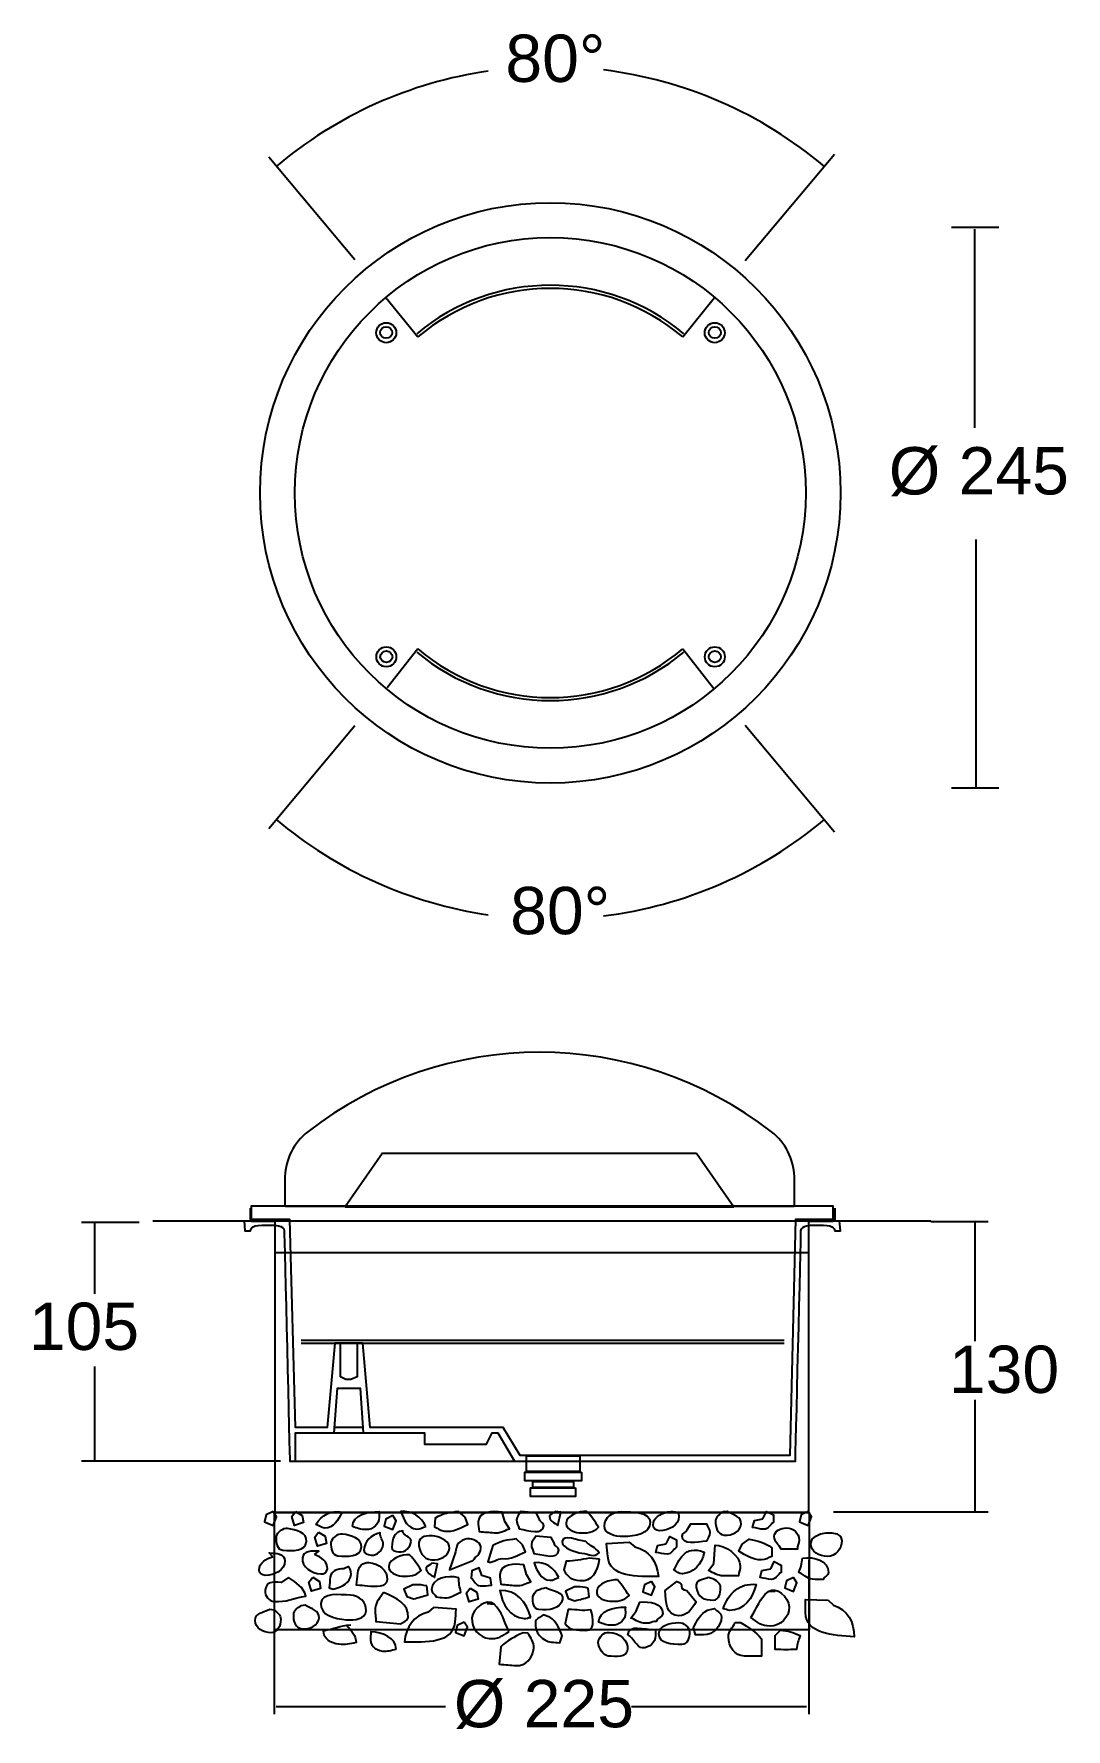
# Model space of a CAD drawing. Extents: x 19 to 124, y 87 to 260.
import ezdxf

# ---------------------------------------------------------------- set-up
doc = ezdxf.new("R2010")
doc.units = 0
doc.layers.add('LIVELLO_1', color=160, linetype='Continuous')
doc.styles.add('STD', font='txt')

# ---------------------------------------------------------------- blocks, each defined once
blk = doc.blocks.new('AI9-BLK2')
at = {"layer": 'LIVELLO_1', "color": 7}
for p, q in [((-6.89, -1.52), (-6.18, -1.59)), ((22.52, -0.29), (21.81, -0.29))]:
    blk.add_line(p, q, dxfattribs=at)
for points in [[(-28.73, 7.86), (-29.45, 7.51), (-29.62, 6.8), (-28.73, 6.45), (-28.38, 7.33)], [(-26.44, 7.86), (-25.77, 7.45), (-25.65, 6.73), (-26.57, 6.45), (-26.84, 7.36)], [(-16.51, 7.44), (-17.22, 7.09), (-17.4, 6.38), (-16.51, 6.03), (-16.16, 6.91)], [(25.87, 7.86), (25.16, 7.51), (24.98, 6.8), (25.87, 6.45), (26.22, 7.33)], [(-24.09, 5.75), (-23.41, 5.33), (-23.29, 4.61), (-24.21, 4.33), (-24.49, 5.24)], [(-24.69, 1.15), (-24.01, 0.73), (-23.89, 0.01), (-24.81, -0.26), (-25.09, 0.65)], [(-8.61, 0.05), (-7.93, -0.37), (-7.82, -1.09), (-8.73, -1.36), (-9.01, -0.45)], [(9.87, 0.72), (9.16, 0.37), (8.99, -0.34), (9.87, -0.69), (10.23, 0.19)], [(24.37, 1.12), (23.66, 0.77), (23.48, 0.06), (24.37, -0.29), (24.72, 0.59)], [(-9.25, -3.42), (-9.95, -3.77), (-10.13, -4.48), (-9.25, -4.83), (-8.89, -3.95)]]:
    blk.add_lwpolyline(points, close=True, dxfattribs=at)
for points, knots in [([(-24.37, 6.53), (-24.06, 6.44), (-23.83, 6.17), (-23.48, 6.17), (-22.55, 6.17), (-22.1, 6.97), (-21.7, 7.81), (-22.81, 8.03), (-23.79, 7.5), (-24.37, 6.53)], [0, 0, 0, 0, 1, 1, 1, 2, 2, 2, 3, 3, 3, 3]), ([(-20.65, 6.32), (-20.13, 6.16), (-19.79, 6.01), (-19.25, 6.01), (-18.53, 6.01), (-17.91, 6.55), (-17.91, 7.27), (-17.91, 7.5), (-17.94, 7.63), (-17.91, 7.86), (-19.12, 7.86), (-20.54, 7.53), (-20.65, 6.32)], [0, 0, 0, 0, 1, 1, 1, 2, 2, 2, 3, 3, 3, 4, 4, 4, 4]), ([(-13.15, 6.34), (-13.47, 6.27), (-13.71, 6.03), (-14.07, 6.06), (-15, 6.14), (-15.37, 6.97), (-15.69, 7.85), (-14.57, 7.97), (-13.64, 7.35), (-13.15, 6.34)], [0, 0, 0, 0, 1, 1, 1, 2, 2, 2, 3, 3, 3, 3]), ([(-9.15, 7.27), (-9.15, 7.27), (-8.86, 6.53), (-8.86, 6.53), (-9.69, 6.16), (-10.31, 5.77), (-11.24, 5.85), (-11.68, 5.89), (-11.88, 6.13), (-12.27, 6.3), (-12.27, 6.3), (-12.19, 7.18), (-12.19, 7.18), (-11.44, 7.65), (-10.71, 7.76), (-9.81, 7.86), (-9.81, 7.86), (-9.15, 7.27), (-9.15, 7.27)], [0, 0, 0, 0, 1, 1, 1, 2, 2, 2, 3, 3, 3, 4, 4, 4, 5, 5, 5, 6, 6, 6, 6]), ([(-5.09, 6.84), (-5.09, 6.84), (-4.62, 6.08), (-4.62, 6.08), (-5.22, 5.91), (-5.55, 5.63), (-6.17, 5.69), (-6.79, 5.74), (-7.1, 5.77), (-7.72, 5.82), (-7.73, 6.22), (-7.84, 6.45), (-7.81, 6.85), (-7.72, 7.86), (-6.37, 7.97), (-5.36, 7.79), (-5.36, 7.79), (-5.09, 6.84), (-5.09, 6.84)], [0, 0, 0, 0, 1, 1, 1, 2, 2, 2, 3, 3, 3, 4, 4, 4, 5, 5, 5, 6, 6, 6, 6]), ([(-1.57, 7.16), (-1.6, 6.81), (-1.07, 6.77), (-1.1, 6.41), (-1.19, 5.44), (-2.66, 5.92), (-3.63, 6.1), (-3.68, 6.41), (-3.93, 6.66), (-3.9, 7.01), (-3.87, 7.36), (-3.58, 7.56), (-3.47, 7.86), (-3.47, 7.86), (-1.88, 7.72), (-1.88, 7.72), (-1.88, 7.72), (-1.57, 7.16), (-1.57, 7.16)], [0, 0, 0, 0, 1, 1, 1, 2, 2, 2, 3, 3, 3, 4, 4, 4, 5, 5, 5, 6, 6, 6, 6]), ([(0.06, 7.86), (0.06, 7.86), (0.64, 7.81), (0.64, 7.81), (0.64, 7.81), (0.34, 6.42), (0.34, 6.42), (-0.04, 6.72), (-0.55, 6.9), (-0.51, 7.38), (-0.49, 7.65), (-0.04, 7.65), (0.06, 7.86)], [0, 0, 0, 0, 1, 1, 1, 2, 2, 2, 3, 3, 3, 4, 4, 4, 4]), ([(3.3, 7.86), (3.82, 7.32), (4.07, 6.88), (4.48, 6.25), (3.91, 5.71), (3.31, 5.63), (2.51, 5.7), (1.87, 5.76), (1.12, 6.06), (1.17, 6.7), (1.24, 7.47), (2.53, 7.92), (3.3, 7.86)], [0, 0, 0, 0, 1, 1, 1, 2, 2, 2, 3, 3, 3, 4, 4, 4, 4]), ([(6.8, 7.86), (5.93, 7.86), (5.07, 7.27), (5.07, 6.39), (5.07, 5.55), (6.16, 5.31), (7.01, 5.31), (8.2, 5.31), (9.75, 5.57), (9.75, 6.76), (9.75, 7.89), (7.94, 7.79), (6.8, 7.86)], [0, 0, 0, 0, 1, 1, 1, 2, 2, 2, 3, 3, 3, 4, 4, 4, 4]), ([(11.46, 7.81), (10.76, 7.6), (10.04, 7.21), (10.04, 6.47), (10.04, 6.16), (10.35, 5.9), (10.66, 5.9), (11.64, 5.9), (12.68, 6.41), (12.68, 7.39), (12.68, 8.09), (11.46, 7.81), (11.46, 7.81)], [0, 0, 0, 0, 1, 1, 1, 2, 2, 2, 3, 3, 3, 4, 4, 4, 4]), ([(17.61, 7.86), (18.26, 7.5), (19.1, 7.32), (19.03, 6.58), (18.96, 5.78), (18.1, 5.39), (17.3, 5.46), (16.66, 5.52), (16.36, 6.26), (16.42, 6.91), (16.45, 7.37), (16.84, 7.59), (17.22, 7.82), (17.22, 7.82), (17.61, 7.86), (17.61, 7.86)], [0, 0, 0, 0, 1, 1, 1, 2, 2, 2, 3, 3, 3, 4, 4, 4, 5, 5, 5, 5]), ([(21.26, 7.11), (21.26, 7.11), (20.38, 6.93), (20.38, 6.93), (20.38, 6.93), (20.2, 6.23), (20.2, 6.23), (20.64, 6.18), (20.91, 6.05), (21.35, 6.05), (21.84, 6.05), (21.97, 6.53), (22.33, 6.76), (22.33, 6.76), (22.33, 7.51), (22.33, 7.51), (22.33, 7.51), (21.62, 7.86), (21.62, 7.86), (21.62, 7.86), (21.26, 7.11), (21.26, 7.11)], [0, 0, 0, 0, 1, 1, 1, 2, 2, 2, 3, 3, 3, 4, 4, 4, 5, 5, 5, 6, 6, 6, 7, 7, 7, 7]), ([(-27.26, 6.12), (-26.37, 6.02), (-25.25, 5.69), (-25.33, 4.79), (-25.42, 3.79), (-26.74, 3.83), (-27.74, 3.92), (-28.33, 3.97), (-28.48, 4.68), (-28.43, 5.27), (-28.39, 5.73), (-27.73, 6.19), (-27.26, 6.12)], [0, 0, 0, 0, 1, 1, 1, 2, 2, 2, 3, 3, 3, 4, 4, 4, 4]), ([(-21.66, 5.55), (-20.76, 5.45), (-19.65, 5.12), (-19.73, 4.22), (-19.82, 3.22), (-21.14, 3.26), (-22.14, 3.34), (-22.73, 3.4), (-22.88, 4.11), (-22.83, 4.7), (-22.78, 5.16), (-22.12, 5.62), (-21.66, 5.55)], [0, 0, 0, 0, 1, 1, 1, 2, 2, 2, 3, 3, 3, 4, 4, 4, 4]), ([(-17.5, 4.5), (-17.56, 3.86), (-18.09, 3.36), (-18.74, 3.42), (-19.07, 3.45), (-19.5, 3.56), (-19.47, 3.9), (-19.39, 4.85), (-18.74, 5.49), (-17.81, 5.67), (-17.86, 5.2), (-17.46, 4.96), (-17.5, 4.5)], [0, 0, 0, 0, 1, 1, 1, 2, 2, 2, 3, 3, 3, 4, 4, 4, 4]), ([(-14.66, 4.81), (-14.72, 4.17), (-15.25, 3.68), (-15.9, 3.73), (-16.23, 3.76), (-16.66, 3.88), (-16.63, 4.21), (-16.55, 5.16), (-16.44, 5.71), (-15.51, 5.89), (-15.55, 5.43), (-14.62, 5.28), (-14.66, 4.81)], [0, 0, 0, 0, 1, 1, 1, 2, 2, 2, 3, 3, 3, 4, 4, 4, 4]), ([(-10.75, 4.12), (-10.82, 3.27), (-11.72, 2.86), (-12.56, 2.93), (-13.41, 3), (-13.94, 3.85), (-13.86, 4.7), (-13.75, 5.93), (-10.64, 5.35), (-10.75, 4.12)], [0, 0, 0, 0, 1, 1, 1, 2, 2, 2, 3, 3, 3, 3]), ([(-0.05, 4.65), (-0.08, 4.3), (0.44, 4.26), (0.41, 3.9), (0.33, 2.93), (-1.14, 3.42), (-2.11, 3.59), (-2.17, 3.91), (-2.41, 4.15), (-2.38, 4.5), (-2.35, 4.85), (-2.07, 5.05), (-1.95, 5.35), (-1.95, 5.35), (-0.36, 5.21), (-0.36, 5.21), (-0.36, 5.21), (-0.05, 4.65), (-0.05, 4.65)], [0, 0, 0, 0, 1, 1, 1, 2, 2, 2, 3, 3, 3, 4, 4, 4, 5, 5, 5, 6, 6, 6, 6]), ([(3.17, 4.81), (3.7, 4.27), (4.12, 4.29), (4.53, 3.66), (3.96, 3.11), (3.57, 3.54), (2.77, 3.61), (2.13, 3.67), (0.71, 4.17), (0.77, 4.81), (0.84, 5.58), (2.4, 4.88), (3.17, 4.81)], [0, 0, 0, 0, 1, 1, 1, 2, 2, 2, 3, 3, 3, 4, 4, 4, 4]), ([(11.38, 4.57), (11.38, 4.57), (10.5, 4.39), (10.5, 4.39), (10.5, 4.39), (10.32, 3.69), (10.32, 3.69), (10.76, 3.64), (11.03, 3.51), (11.47, 3.51), (11.96, 3.51), (12.09, 4), (12.45, 4.22), (12.45, 4.22), (12.45, 4.97), (12.45, 4.97), (12.45, 4.97), (11.74, 5.32), (11.74, 5.32), (11.74, 5.32), (11.38, 4.57), (11.38, 4.57)], [0, 0, 0, 0, 1, 1, 1, 2, 2, 2, 3, 3, 3, 4, 4, 4, 5, 5, 5, 6, 6, 6, 7, 7, 7, 7]), ([(13.55, 6.07), (13.55, 5.72), (13.01, 5.72), (13.01, 5.36), (13.01, 4.39), (14.52, 4.74), (15.5, 4.83), (15.59, 5.14), (15.85, 5.36), (15.85, 5.72), (15.85, 6.07), (15.59, 6.29), (15.5, 6.6), (15.5, 6.6), (13.9, 6.6), (13.9, 6.6), (13.9, 6.6), (13.55, 6.07), (13.55, 6.07)], [0, 0, 0, 0, 1, 1, 1, 2, 2, 2, 3, 3, 3, 4, 4, 4, 5, 5, 5, 6, 6, 6, 6]), ([(22.42, 5.31), (22.42, 4.73), (22.86, 4.51), (23.12, 4.02), (23.12, 4.02), (24.77, 4.02), (24.77, 4.02), (24.77, 4.38), (24.94, 4.6), (24.94, 4.95), (24.94, 5.66), (24.37, 6.19), (23.66, 6.19), (23.08, 6.19), (22.42, 5.88), (22.42, 5.31)], [0, 0, 0, 0, 1, 1, 1, 2, 2, 2, 3, 3, 3, 4, 4, 4, 5, 5, 5, 5]), ([(26.15, 4.61), (26.15, 3.76), (27, 3.27), (27.85, 3.27), (28.7, 3.27), (29.3, 4.07), (29.3, 4.92), (29.3, 6.16), (26.15, 5.85), (26.15, 4.61)], [0, 0, 0, 0, 1, 1, 1, 2, 2, 2, 3, 3, 3, 3]), ([(-28.75, 3.24), (-29.44, 3.04), (-30.17, 2.65), (-30.17, 1.9), (-30.17, 1.59), (-29.86, 1.34), (-29.55, 1.34), (-28.57, 1.34), (-27.53, 1.85), (-27.53, 2.83), (-27.53, 3.53), (-28.44, 3.63), (-29.14, 3.63), (-29.14, 3.63), (-28.75, 3.24), (-28.75, 3.24)], [0, 0, 0, 0, 1, 1, 1, 2, 2, 2, 3, 3, 3, 4, 4, 4, 5, 5, 5, 5]), ([(-24.5, 3.46), (-23.82, 3.19), (-23.14, 2.74), (-23.2, 2), (-23.23, 1.69), (-23.56, 1.46), (-23.87, 1.49), (-24.84, 1.57), (-25.83, 2.18), (-25.74, 3.15), (-25.68, 3.84), (-24.77, 3.87), (-24.08, 3.81), (-24.08, 3.81), (-24.5, 3.46), (-24.5, 3.46)], [0, 0, 0, 0, 1, 1, 1, 2, 2, 2, 3, 3, 3, 4, 4, 4, 5, 5, 5, 5]), ([(-14.81, 3.44), (-14.28, 2.9), (-14.04, 2.47), (-13.63, 1.84), (-14.19, 1.29), (-14.79, 1.21), (-15.59, 1.28), (-16.24, 1.34), (-16.99, 1.64), (-16.93, 2.28), (-16.86, 3.05), (-15.58, 3.5), (-14.81, 3.44)], [0, 0, 0, 0, 1, 1, 1, 2, 2, 2, 3, 3, 3, 4, 4, 4, 4]), ([(-7.53, 4.07), (-7.58, 3.49), (-8.04, 3.31), (-8.35, 2.85), (-8.35, 2.85), (-10.72, 1.91), (-10.72, 1.91), (-10.69, 2.26), (-10.11, 3.58), (-10.08, 3.93), (-10.02, 4.64), (-9.4, 5.12), (-8.69, 5.06), (-8.11, 5.01), (-7.48, 4.64), (-7.53, 4.07)], [0, 0, 0, 0, 1, 1, 1, 2, 2, 2, 3, 3, 3, 4, 4, 4, 5, 5, 5, 5]), ([(-3.28, 4.47), (-3.28, 4.47), (-2.98, 3.74), (-2.98, 3.74), (-3.82, 3.36), (-4.43, 2.97), (-5.36, 3.05), (-5.8, 3.09), (-6.44, 2.54), (-6.83, 2.71), (-6.83, 2.71), (-6.31, 4.38), (-6.31, 4.38), (-5.56, 4.85), (-4.83, 4.96), (-3.94, 5.06), (-3.94, 5.06), (-3.28, 4.47), (-3.28, 4.47)], [0, 0, 0, 0, 1, 1, 1, 2, 2, 2, 3, 3, 3, 4, 4, 4, 5, 5, 5, 6, 6, 6, 6]), ([(7.61, 4.74), (7.61, 4.74), (5.3, 4.59), (5.3, 4.59), (5.35, 4.06), (5.37, 3.79), (5.42, 3.26), (5.61, 1.1), (8.41, 1.21), (10.59, 1.23), (10.45, 2.73), (9.64, 3.94), (8.18, 4.26), (8.18, 4.26), (7.61, 4.74), (7.61, 4.74)], [0, 0, 0, 0, 1, 1, 1, 2, 2, 2, 3, 3, 3, 4, 4, 4, 5, 5, 5, 5]), ([(12.15, 1.86), (12.46, 1.77), (12.68, 1.51), (13.04, 1.51), (13.97, 1.51), (15.16, 2.51), (15.26, 3.71), (13.18, 4.51), (12.73, 2.84), (12.15, 1.86)], [0, 0, 0, 0, 1, 1, 1, 2, 2, 2, 3, 3, 3, 3]), ([(16.23, 2.54), (16.23, 2.54), (15.7, 1.83), (15.7, 1.83), (16.27, 1.61), (16.59, 1.3), (17.21, 1.3), (17.21, 1.3), (18.76, 1.3), (18.76, 1.3), (18.81, 1.7), (18.94, 1.92), (18.94, 2.32), (18.94, 3.34), (17.39, 4.5), (16.37, 4.41), (16.37, 4.41), (16.23, 2.54), (16.23, 2.54)], [0, 0, 0, 0, 1, 1, 1, 2, 2, 2, 3, 3, 3, 4, 4, 4, 5, 5, 5, 6, 6, 6, 6]), ([(19.15, 4.52), (19.15, 4.52), (18.79, 3.81), (18.79, 3.81), (19.59, 3.37), (20.17, 2.92), (21.1, 2.92), (21.54, 2.92), (21.76, 3.14), (22.16, 3.28), (22.16, 3.28), (22.16, 4.16), (22.16, 4.16), (21.45, 4.69), (20.74, 4.87), (19.86, 5.05), (19.86, 5.05), (19.15, 4.52), (19.15, 4.52)], [0, 0, 0, 0, 1, 1, 1, 2, 2, 2, 3, 3, 3, 4, 4, 4, 5, 5, 5, 6, 6, 6, 6]), ([(-21, 2.25), (-20.9, 1.95), (-20.76, 1.79), (-20.78, 1.48), (-20.87, 0.56), (-21.7, 0.16), (-22.6, -0.07), (-22.6, -0.07), (-23.01, 0.07), (-23.01, 0.07), (-22.97, 0.51), (-22.95, 0.74), (-22.91, 1.17), (-22.85, 1.81), (-22.16, 2.01), (-21.52, 2.01), (-21.52, 2.01), (-21, 2.25), (-21, 2.25)], [0, 0, 0, 0, 1, 1, 1, 2, 2, 2, 3, 3, 3, 4, 4, 4, 5, 5, 5, 6, 6, 6, 6]), ([(-18.97, 2.66), (-19.56, 2.72), (-20.05, 2.19), (-20.1, 1.6), (-20.14, 1.11), (-20.17, 0.83), (-20.21, 0.34), (-19.77, 0.31), (-19.54, 0.28), (-19.1, 0.25), (-18.28, 0.18), (-17.17, 0.08), (-17.1, 0.9), (-17.01, 1.9), (-17.97, 2.58), (-18.97, 2.66)], [0, 0, 0, 0, 1, 1, 1, 2, 2, 2, 3, 3, 3, 4, 4, 4, 5, 5, 5, 5]), ([(-12.53, 2.58), (-12.53, 2.58), (-11.96, 2.53), (-11.96, 2.53), (-11.96, 2.53), (-12.26, 1.14), (-12.26, 1.14), (-12.63, 1.44), (-13.15, 1.61), (-13.11, 2.1), (-13.09, 2.37), (-12.64, 2.37), (-12.53, 2.58)], [0, 0, 0, 0, 1, 1, 1, 2, 2, 2, 3, 3, 3, 4, 4, 4, 4]), ([(-7.42, 1.32), (-7.42, 1.32), (-6.55, 1.07), (-6.55, 1.07), (-6.55, 1.07), (-6.44, 0.35), (-6.44, 0.35), (-6.88, 0.34), (-7.16, 0.23), (-7.6, 0.27), (-8.09, 0.31), (-8.18, 0.81), (-8.51, 1.06), (-8.51, 1.06), (-8.44, 1.81), (-8.44, 1.81), (-8.44, 1.81), (-7.71, 2.1), (-7.71, 2.1), (-7.71, 2.1), (-7.42, 1.32), (-7.42, 1.32)], [0, 0, 0, 0, 1, 1, 1, 2, 2, 2, 3, 3, 3, 4, 4, 4, 5, 5, 5, 6, 6, 6, 7, 7, 7, 7]), ([(-2.89, 1.45), (-2.89, 1.45), (-2.42, 0.7), (-2.42, 0.7), (-3.01, 0.53), (-3.35, 0.25), (-3.97, 0.3), (-4.58, 0.36), (-4.89, 0.38), (-5.51, 0.44), (-5.52, 0.84), (-5.64, 1.07), (-5.6, 1.47), (-5.51, 2.48), (-4.17, 2.59), (-3.16, 2.41), (-3.16, 2.41), (-2.89, 1.45), (-2.89, 1.45)], [0, 0, 0, 0, 1, 1, 1, 2, 2, 2, 3, 3, 3, 4, 4, 4, 5, 5, 5, 6, 6, 6, 6]), ([(0.44, 1.12), (0.12, 1.06), (-0.12, 0.81), (-0.48, 0.84), (-1.41, 0.92), (-1.78, 1.76), (-2.1, 2.63), (-0.98, 2.75), (-0.05, 2.14), (0.44, 1.12)], [0, 0, 0, 0, 1, 1, 1, 2, 2, 2, 3, 3, 3, 3]), ([(4.59, 3.01), (4.39, 1.74), (3.86, 0.7), (2.57, 0.81), (1.69, 0.89), (1.36, 1.16), (0.93, 1.91), (0.93, 1.91), (1.19, 2.78), (1.19, 2.78), (2.13, 2.83), (2.62, 2.92), (3.53, 3.11), (3.53, 3.11), (4.59, 3.01), (4.59, 3.01)], [0, 0, 0, 0, 1, 1, 1, 2, 2, 2, 3, 3, 3, 4, 4, 4, 5, 5, 5, 5]), ([(22.05, 2), (22.05, 2), (21.16, 1.83), (21.16, 1.83), (21.16, 1.83), (20.98, 1.12), (20.98, 1.12), (21.42, 1.08), (21.69, 0.94), (22.13, 0.94), (22.62, 0.94), (22.75, 1.43), (23.11, 1.65), (23.11, 1.65), (23.11, 2.4), (23.11, 2.4), (23.11, 2.4), (22.4, 2.76), (22.4, 2.76), (22.4, 2.76), (22.05, 2), (22.05, 2)], [0, 0, 0, 0, 1, 1, 1, 2, 2, 2, 3, 3, 3, 4, 4, 4, 5, 5, 5, 6, 6, 6, 7, 7, 7, 7]), ([(25.29, 3.11), (25.24, 2.53), (25.11, 2.18), (24.93, 1.64), (25.6, 1.33), (25.86, 0.93), (26.58, 0.93), (26.58, 0.93), (27.42, 0.93), (27.42, 0.93), (27.46, 1.25), (27.95, 1.29), (27.95, 1.64), (27.95, 2.84), (26.49, 3.28), (25.29, 3.11)], [0, 0, 0, 0, 1, 1, 1, 2, 2, 2, 3, 3, 3, 4, 4, 4, 5, 5, 5, 5]), ([(-27.17, 1.12), (-26.31, 0.53), (-25.67, 0.19), (-25.39, -0.77), (-26.7, -0.97), (-27.37, -1.42), (-28.65, -1.31), (-29.19, -1.27), (-29.59, -0.74), (-29.54, -0.2), (-29.46, 0.72), (-28.85, 0.69), (-27.92, 0.61), (-27.92, 0.61), (-27.17, 1.12), (-27.17, 1.12)], [0, 0, 0, 0, 1, 1, 1, 2, 2, 2, 3, 3, 3, 4, 4, 4, 5, 5, 5, 5]), ([(-13.05, 0.26), (-13.05, 0.26), (-12.94, -0.64), (-12.94, -0.64), (-13.49, -0.81), (-13.86, -0.92), (-14.41, -1.05), (-14.41, -1.05), (-15.1, -0.81), (-15.1, -0.81), (-15.1, -0.81), (-15.39, -0.07), (-15.39, -0.07), (-15.39, -0.07), (-14.46, 0.38), (-14.46, 0.38), (-14.46, 0.38), (-13.87, 0.46), (-13.05, 0.26)], [0, 0, 0, 0, 1, 1, 1, 2, 2, 2, 3, 3, 3, 4, 4, 4, 5, 5, 5, 6, 6, 6, 6]), ([(-9.79, 1.11), (-9.8, 0.54), (-9.7, 0.17), (-9.57, -0.37), (-10.26, -0.62), (-10.56, -1), (-11.26, -0.94), (-11.57, -0.91), (-11.79, -0.89), (-12.1, -0.86), (-12.12, -0.55), (-12.6, -0.46), (-12.57, -0.11), (-12.47, 1.08), (-10.97, 1.39), (-9.79, 1.11)], [0, 0, 0, 0, 1, 1, 1, 2, 2, 2, 3, 3, 3, 4, 4, 4, 5, 5, 5, 5]), ([(-0.89, 0.09), (-1.48, 0.01), (-2.17, -0.24), (-2.22, -0.86), (-2.27, -1.39), (-2.15, -2.11), (-1.62, -2.15), (-0.6, -2.24), (0.56, -2.12), (0.79, -1.12), (0.94, -0.33), (-0.21, -0.23), (-0.89, 0.09)], [0, 0, 0, 0, 1, 1, 1, 2, 2, 2, 3, 3, 3, 4, 4, 4, 4]), ([(3.43, 0.05), (3.43, 0.05), (3.53, -0.85), (3.53, -0.85), (2.98, -1.02), (2.61, -1.12), (2.07, -1.25), (2.07, -1.25), (1.38, -1.02), (1.38, -1.02), (1.38, -1.02), (1.09, -0.28), (1.09, -0.28), (1.09, -0.28), (2.02, 0.17), (2.02, 0.17), (2.02, 0.17), (2.6, 0.25), (3.43, 0.05)], [0, 0, 0, 0, 1, 1, 1, 2, 2, 2, 3, 3, 3, 4, 4, 4, 5, 5, 5, 6, 6, 6, 6]), ([(6.41, 0.88), (6.93, 0.34), (7.18, -0.1), (7.59, -0.72), (7.03, -1.27), (6.42, -1.35), (5.63, -1.28), (4.98, -1.22), (4.23, -0.92), (4.29, -0.28), (4.35, 0.49), (5.64, 0.95), (6.41, 0.88)], [0, 0, 0, 0, 1, 1, 1, 2, 2, 2, 3, 3, 3, 4, 4, 4, 4]), ([(11.27, -0.19), (11.36, -1.47), (11.4, -2.77), (12.68, -2.77), (13.57, -2.77), (13.97, -2.06), (14.46, -1.35), (14.46, -1.35), (13.48, -0.19), (13.48, -0.19), (12.54, -0.05), (13.36, 0.45), (12.47, 0.71), (12.47, 0.71), (11.27, -0.19), (11.27, -0.19)], [0, 0, 0, 0, 1, 1, 1, 2, 2, 2, 3, 3, 3, 4, 4, 4, 5, 5, 5, 5]), ([(15.7, 1.12), (16.27, 0.99), (16.94, 0.68), (16.94, 0.06), (16.94, -0.47), (16.76, -1.18), (16.23, -1.18), (15.21, -1.18), (14.6, -0.91), (14.46, 0.11), (14.37, 0.91), (14.99, 0.86), (15.7, 1.12)], [0, 0, 0, 0, 1, 1, 1, 2, 2, 2, 3, 3, 3, 4, 4, 4, 4]), ([(17.19, -2.06), (17.46, -2.06), (17.59, -2.24), (17.86, -2.24), (19.32, -2.24), (20.21, -1), (20.57, 0.42), (18.92, 0.59), (17.73, -0.47), (17.19, -2.06)], [0, 0, 0, 0, 1, 1, 1, 2, 2, 2, 3, 3, 3, 3]), ([(20.03, -2.95), (20.7, -3.48), (21.14, -3.83), (21.99, -3.83), (23.05, -3.83), (23.94, -2.95), (23.94, -1.88), (23.94, -0.87), (22.56, 0.28), (21.81, -0.29), (20.88, -1.04), (20.7, -1.93), (20.03, -2.95)], [0, 0, 0, 0, 1, 1, 1, 2, 2, 2, 3, 3, 3, 4, 4, 4, 4]), ([(-25.47, -1.71), (-24.83, -2.07), (-23.99, -2.25), (-24.05, -2.99), (-24.12, -3.79), (-24.99, -4.18), (-25.78, -4.11), (-26.43, -4.05), (-26.72, -3.3), (-26.67, -2.66), (-26.63, -2.2), (-26.24, -1.98), (-25.86, -1.75), (-25.86, -1.75), (-25.47, -1.71), (-25.47, -1.71)], [0, 0, 0, 0, 1, 1, 1, 2, 2, 2, 3, 3, 3, 4, 4, 4, 5, 5, 5, 5]), ([(-20.84, -0.66), (-19.97, -0.74), (-19.17, -1.4), (-19.25, -2.27), (-19.32, -3.12), (-20.42, -3.26), (-21.27, -3.18), (-22.45, -3.08), (-23.98, -2.69), (-23.87, -1.51), (-23.77, -0.38), (-21.98, -0.64), (-20.84, -0.66)], [0, 0, 0, 0, 1, 1, 1, 2, 2, 2, 3, 3, 3, 4, 4, 4, 4]), ([(-17.46, -0.42), (-16.21, -0.93), (-14.84, -1.59), (-14.96, -2.95), (-14.99, -3.35), (-15.44, -3.36), (-15.73, -3.6), (-15.73, -3.6), (-18.25, -3.38), (-18.25, -3.38), (-18.25, -2.84), (-18.35, -2.52), (-18.31, -1.99), (-18.24, -1.29), (-17.81, -0.97), (-17.46, -0.42)], [0, 0, 0, 0, 1, 1, 1, 2, 2, 2, 3, 3, 3, 4, 4, 4, 5, 5, 5, 5]), ([(-4.65, -4.38), (-5.36, -4.86), (-5.83, -5.17), (-6.67, -5.1), (-7.73, -5), (-8.54, -4.04), (-8.44, -2.99), (-8.36, -1.98), (-6.88, -0.95), (-6.18, -1.59), (-5.32, -2.42), (-5.22, -3.31), (-4.65, -4.38)], [0, 0, 0, 0, 1, 1, 1, 2, 2, 2, 3, 3, 3, 4, 4, 4, 4]), ([(-2.44, -2.95), (-2.71, -2.93), (-2.86, -3.09), (-3.12, -3.07), (-4.58, -2.94), (-5.35, -1.63), (-5.59, -0.19), (-3.93, -0.16), (-2.83, -1.32), (-2.44, -2.95)], [0, 0, 0, 0, 1, 1, 1, 2, 2, 2, 3, 3, 3, 3]), ([(8.32, -2.31), (8.32, -2.31), (7.79, -3.02), (7.79, -3.02), (8.37, -3.24), (8.68, -3.55), (9.3, -3.55), (9.92, -3.55), (9.75, -3.37), (10.37, -3.37), (10.42, -2.97), (11.03, -2.93), (11.03, -2.53), (11.03, -1.51), (9.7, -1.29), (8.68, -1.38), (8.68, -1.38), (8.32, -2.31), (8.32, -2.31)], [0, 0, 0, 0, 1, 1, 1, 2, 2, 2, 3, 3, 3, 4, 4, 4, 5, 5, 5, 6, 6, 6, 6]), ([(27.92, -1.18), (27.92, -1.18), (25.61, -1.13), (25.61, -1.13), (25.61, -1.13), (25.61, -2.46), (25.61, -2.46), (25.61, -4.63), (28.41, -4.76), (30.58, -4.94), (30.58, -3.43), (29.87, -2.15), (28.45, -1.71), (28.45, -1.71), (27.92, -1.18), (27.92, -1.18)], [0, 0, 0, 0, 1, 1, 1, 2, 2, 2, 3, 3, 3, 4, 4, 4, 5, 5, 5, 5]), ([(-29.06, -2.09), (-29.73, -2.4), (-30.58, -2.5), (-30.58, -3.25), (-30.58, -4.04), (-29.75, -4.51), (-28.95, -4.51), (-28.31, -4.51), (-27.95, -3.79), (-27.95, -3.14), (-27.95, -2.68), (-28.31, -2.42), (-28.67, -2.17), (-28.67, -2.17), (-29.06, -2.09), (-29.06, -2.09)], [0, 0, 0, 0, 1, 1, 1, 2, 2, 2, 3, 3, 3, 4, 4, 4, 5, 5, 5, 5]), ([(-12.35, -1.94), (-12.35, -1.94), (-10.04, -2.09), (-10.04, -2.09), (-10.09, -2.62), (-10.11, -2.89), (-10.16, -3.42), (-10.35, -5.58), (-13.15, -5.46), (-15.33, -5.45), (-15.2, -3.95), (-14.38, -2.74), (-12.92, -2.42), (-12.92, -2.42), (-12.35, -1.94), (-12.35, -1.94)], [0, 0, 0, 0, 1, 1, 1, 2, 2, 2, 3, 3, 3, 4, 4, 4, 5, 5, 5, 5]), ([(-0.5, -2.91), (0.21, -3.42), (0.47, -4.02), (0.76, -4.84), (0.76, -4.84), (0.52, -5.53), (0.52, -5.53), (0.21, -5.51), (-0.01, -5.49), (-0.32, -5.46), (-1.29, -5.37), (-2.06, -4.46), (-1.97, -3.49), (-1.94, -3.05), (-1.49, -3), (-1.19, -2.67), (-1.19, -2.67), (-0.5, -2.91), (-0.5, -2.91)], [0, 0, 0, 0, 1, 1, 1, 2, 2, 2, 3, 3, 3, 4, 4, 4, 5, 5, 5, 6, 6, 6, 6]), ([(3.17, -4.27), (2.29, -4.19), (1.49, -4.32), (1.07, -3.57), (1.07, -3.57), (1.39, -2.15), (1.39, -2.15), (2.33, -2.1), (2.77, -2.36), (3.68, -2.17), (3.68, -2.17), (4.46, -4.38), (3.17, -4.27)], [0, 0, 0, 0, 1, 1, 1, 2, 2, 2, 3, 3, 3, 4, 4, 4, 4]), ([(4.48, -3.44), (4.99, -3.6), (5.33, -3.75), (5.87, -3.75), (6.6, -3.75), (7.22, -3.21), (7.22, -2.49), (7.22, -2.26), (7.19, -2.13), (7.22, -1.9), (6, -1.9), (4.58, -2.23), (4.48, -3.44)], [0, 0, 0, 0, 1, 1, 1, 2, 2, 2, 3, 3, 3, 4, 4, 4, 4]), ([(12.68, -3.48), (11.78, -3.5), (10.64, -3.73), (10.64, -4.63), (10.64, -5.64), (11.96, -5.72), (12.97, -5.72), (13.56, -5.72), (13.77, -5.02), (13.77, -4.43), (13.77, -3.96), (13.15, -3.45), (12.68, -3.48)], [0, 0, 0, 0, 1, 1, 1, 2, 2, 2, 3, 3, 3, 4, 4, 4, 4]), ([(15.6, -2.19), (14.85, -2.64), (14.53, -3.21), (14.18, -4.01), (14.18, -4.01), (14.36, -4.72), (14.36, -4.72), (14.36, -4.72), (15.2, -4.72), (15.2, -4.72), (16.18, -4.72), (17.02, -3.87), (17.02, -2.9), (17.02, -2.46), (16.58, -2.37), (16.31, -2.02), (16.31, -2.02), (15.6, -2.19), (15.6, -2.19)], [0, 0, 0, 0, 1, 1, 1, 2, 2, 2, 3, 3, 3, 4, 4, 4, 5, 5, 5, 6, 6, 6, 6]), ([(-21.22, -3.83), (-20.67, -4.32), (-20.32, -4.77), (-20.26, -5.52), (-20.92, -5.67), (-21.34, -5.74), (-22.03, -5.68), (-22.83, -5.61), (-23.62, -5.1), (-23.6, -4.3), (-22.49, -4.11), (-21.95, -3.8), (-20.82, -3.69)], [0, 0, 0, 0, 1, 1, 1, 2, 2, 2, 3, 3, 3, 4, 4, 4, 4]), ([(-16.17, -6.19), (-16.7, -6.3), (-17.05, -6.42), (-17.58, -6.38), (-18.31, -6.31), (-18.88, -5.72), (-18.81, -5), (-18.79, -4.77), (-18.75, -4.64), (-18.76, -4.41), (-17.55, -4.52), (-16.17, -4.97), (-16.17, -6.19)], [0, 0, 0, 0, 1, 1, 1, 2, 2, 2, 3, 3, 3, 4, 4, 4, 4]), ([(-2.7, -4.55), (-2.48, -5.11), (-2.07, -5.45), (-2.12, -6.07), (-2.21, -7.04), (-2.95, -7.95), (-3.93, -7.87), (-4.59, -7.81), (-4.99, -7.77), (-5.65, -7.72), (-5.65, -7.72), (-5.5, -5.95), (-5.5, -5.95), (-4.81, -5.26), (-4.16, -4.96), (-3.23, -4.51), (-3.23, -4.51), (-2.7, -4.55), (-2.7, -4.55)], [0, 0, 0, 0, 1, 1, 1, 2, 2, 2, 3, 3, 3, 4, 4, 4, 5, 5, 5, 6, 6, 6, 6]), ([(5.58, -4.47), (4.99, -4.42), (4.5, -4.94), (4.45, -5.53), (4.41, -6.02), (5.01, -6.85), (5.45, -6.89), (6.27, -6.96), (7.38, -7.06), (7.45, -6.23), (7.54, -5.23), (6.59, -4.55), (5.58, -4.47)], [0, 0, 0, 0, 1, 1, 1, 2, 2, 2, 3, 3, 3, 4, 4, 4, 4]), ([(7.47, -4.77), (7.98, -4.92), (8.41, -6.06), (8.95, -6.06), (9.68, -6.06), (10.3, -5.51), (10.3, -4.79), (10.3, -4.56), (10.27, -4.43), (10.3, -4.2), (9.08, -4.2), (7.57, -3.56), (7.47, -4.77)], [0, 0, 0, 0, 1, 1, 1, 2, 2, 2, 3, 3, 3, 4, 4, 4, 4]), ([(18.44, -3.48), (18.17, -4.01), (17.73, -4.32), (17.73, -4.94), (17.73, -5.91), (18.39, -6.89), (19.37, -6.89), (19.37, -6.89), (21.1, -6.89), (21.1, -6.89), (21.1, -6.89), (21.1, -5.12), (21.1, -5.12), (20.48, -4.36), (19.86, -4.01), (18.97, -3.48), (18.97, -3.48), (18.44, -3.48), (18.44, -3.48)], [0, 0, 0, 0, 1, 1, 1, 2, 2, 2, 3, 3, 3, 4, 4, 4, 5, 5, 5, 6, 6, 6, 6]), ([(22.52, -4.79), (22.52, -4.79), (22.52, -6.21), (22.52, -6.21), (23.36, -6.25), (23.85, -6.25), (24.69, -6.21), (24.78, -5.63), (24.87, -5.32), (25.05, -4.79), (24.34, -4.48), (23.85, -4.3), (23.05, -4.26), (23.05, -4.26), (22.52, -4.79), (22.52, -4.79)], [0, 0, 0, 0, 1, 1, 1, 2, 2, 2, 3, 3, 3, 4, 4, 4, 5, 5, 5, 5])]:
    blk.add_open_spline(points, degree=3, knots=knots, dxfattribs=at)
blk = doc.blocks.new('AI9-BLK1')
at = {"layer": 'LIVELLO_1', "color": 7}
for p, q in [((-19.54, 64.06), (-28.34, 74.55)), ((20.29, 63.99), (29.42, 74.86)), ((46.17, 67.39), (41.35, 67.39)), ((43.7, 67.21), (43.7, 46.93)), ((-16.39, 60.24), (-13.11, 56.2)), ((13.92, 56.2), (17.17, 60.23)), ((43.83, 35.52), (43.83, 10.18)), ((-13.11, 24.37), (-16.26, 20.39)), ((13.92, 24.37), (17.1, 20.32)), ((-19.54, 16.52), (-28.34, 6.02)), ((20.29, 16.58), (29.42, 5.71)), ((46.17, 10.14), (41.35, 10.14)), ((-16.71, -27.11), (-20.53, -32.57)), ((-16.71, -27.11), (15.33, -27.11)), ((15.33, -27.11), (19.15, -32.57)), ((-26.69, -29.49), (-26.69, -32.46)), ((25.31, -29.44), (25.31, -32.48)), ((-26.63, -32.5), (25.26, -32.5)), ((25.29, -32.53), (-26.56, -32.53)), ((-20.53, -32.57), (19.15, -32.57)), ((-47.43, -34.14), (-41.56, -34.14)), ((-46.08, -41.46), (-46.08, -34.14)), ((-40.15, -34), (-30.16, -34)), ((-27.75, -34), (26.83, -34)), ((29.32, -34), (39.24, -34)), ((45.11, -34.12), (39.24, -34.12)), ((43.76, -46.29), (43.76, -34.12)), ((-27.75, -37.25), (26.83, -37.25)), ((-25.03, -46.19), (24.27, -46.19)), ((-25.03, -46.48), (24.27, -46.48)), ((-46.08, -58.5), (-46.08, -48.88)), ((43.76, -63.75), (43.76, -52.27)), ((-18.72, -55.08), (-21.59, -55.08)), ((-22.74, -55.65), (-17.58, -55.65)), ((-47.43, -58.5), (-27.13, -58.5)), ((-26.18, -58.52), (-2.1, -58.52)), ((45.11, -63.75), (29.32, -63.75)), ((-27.73, -84.35), (-27.73, -68.65)), ((26.84, -84.35), (26.84, -68.65)), ((-27.59, -83.58), (-10.29, -83.58)), ((8.69, -83.58), (26.56, -83.58))]:
    blk.add_line(p, q, dxfattribs=at)
blk.add_lwpolyline([(29.43, -32.72), (29.43, -33.86), (25.42, -33.86), (24.85, -57.95), (-2.67, -57.95), (-4.39, -55.08), (-17.98, -55.08), (-18.72, -46.48), (-21.59, -46.48), (-22.38, -55.08), (-25.6, -55.08), (-26.18, -33.86), (-30.19, -33.86), (-30.19, -32.72)], dxfattribs=at)
for points in [[(29.28, -34.03), (29.28, -32.51), (-30.12, -32.51), (-30.12, -34.03), (-27.72, -34.03), (-27.72, -63.74), (26.8, -63.74), (26.8, -34.03)], [(-21.02, -49.92), (-21.02, -46.48), (-19.3, -46.48), (-19.3, -49.92), (-19.95, -50.21), (-20.46, -50.21)], [(3.43, -59.59), (-2.04, -59.59), (-2.04, -57.97), (3.43, -57.97)], [(3.43, -57.97), (3.43, -59.59), (-2.04, -59.59), (-2.04, -57.97)], [(3.58, -59.64), (3.58, -60.55), (-2.19, -60.55), (-2.19, -59.64)], [(2.98, -61.26), (2.98, -62.12), (-1.6, -62.12), (-1.6, -61.26)], [(2.77, -60.6), (2.77, -61.21), (-1.38, -61.21), (-1.38, -60.6)], [(-27.75, -63.78), (26.83, -63.78), (26.83, -75.74), (-27.75, -75.74)]]:
    blk.add_lwpolyline(points, close=True, dxfattribs=at)
for centre in [(-16.34, 56.64), (17.19, 56.64), (-16.33, 23.56), (17.2, 23.56)]:
    blk.add_circle(centre, 1.02, dxfattribs=at)
for centre, major_axis, ratio in [((-16.34, 56.65), (0.621, 0), 0.943982), ((17.19, 56.65), (0.621, 0), 0.943986), ((-16.33, 23.57), (0.622, 0), 0.938063), ((17.2, 23.57), (0.622, 0), 0.938068)]:
    blk.add_ellipse(centre, major_axis=major_axis, ratio=ratio, dxfattribs=at)
for points in [[(-5.92, 83.34), (-13.9, 82.17), (-21.4, 78.81), (-27.58, 73.61)], [(28.38, 73.61), (21.97, 79.01), (14.15, 82.41), (5.84, 83.46)], [(14.04, 56.53), (6.16, 63.13), (-5.35, 63.13), (-13.23, 56.53)], [(13.92, 56.2), (6.12, 62.82), (-5.31, 62.82), (-13.11, 56.2)], [(-13.11, 24.37), (-5.31, 17.75), (6.12, 17.75), (13.92, 24.37)], [(-13.23, 24.04), (-5.35, 17.44), (6.16, 17.44), (14.04, 24.04)], [(-27.58, 6.96), (-21.4, 1.76), (-13.9, -1.6), (-5.92, -2.77)], [(5.84, -2.89), (14.15, -1.84), (21.97, 1.56), (28.38, 6.96)], [(22.98, -24.92), (9.05, -14.09), (-10.43, -14.09), (-24.35, -24.92)], [(-24.35, -24.92), (-25.78, -26.01), (-26.61, -27.69), (-26.69, -29.49)], [(25.32, -29.49), (25.26, -27.69), (24.4, -26.01), (22.98, -24.92)]]:
    blk.add_open_spline(points, degree=3, dxfattribs=at)
for points, knots in [([(30.03, 40.28), (30.03, 56.65), (16.75, 69.9), (0.41, 69.9), (-15.95, 69.9), (-29.22, 56.65), (-29.22, 40.28), (-29.22, 23.93), (-15.95, 10.67), (0.41, 10.67), (16.75, 10.67), (30.03, 23.93), (30.03, 40.28)], [0, 0, 0, 0, 1, 1, 1, 2, 2, 2, 3, 3, 3, 4, 4, 4, 4]), ([(26.47, 40.28), (26.47, 54.69), (14.8, 66.34), (0.41, 66.34), (-13.99, 66.34), (-25.66, 54.69), (-25.66, 40.28), (-25.66, 25.88), (-13.99, 14.23), (0.41, 14.23), (14.8, 14.23), (26.47, 25.88), (26.47, 40.28)], [0, 0, 0, 0, 1, 1, 1, 2, 2, 2, 3, 3, 3, 4, 4, 4, 4]), ([(-30.84, -34), (-30.84, -34), (-30.76, -35.01), (-30.76, -35.01), (-30.76, -35.01), (-30.19, -35.01), (-30.19, -35.01), (-30.19, -35.01), (-30.19, -34.44), (-29.04, -34.44), (-29.04, -34.44), (-27.89, -34.44), (-27.89, -34.44), (-27.89, -34.44), (-26.75, -34.44), (-26.75, -35.01), (-26.75, -35.58), (-26.18, -58.52), (-26.18, -58.52), (-26.18, -58.52), (-25.6, -58.52), (-25.6, -58.52), (-25.6, -58.52), (-25.6, -55.65), (-25.6, -55.65), (-25.6, -55.65), (-21.67, -55.65), (-21.67, -55.65), (-21.67, -55.65), (-21.3, -51.07), (-21.3, -51.07), (-21.3, -51.07), (-19.01, -51.07), (-19.01, -51.07), (-19.01, -51.07), (-18.69, -55.65), (-18.69, -55.65), (-18.69, -55.65), (-12.42, -55.65), (-12.42, -55.65), (-12.42, -55.65), (-12.42, -56.8), (-12.42, -56.8), (-12.42, -56.8), (-6.11, -56.8), (-6.11, -56.8), (-6.11, -56.8), (-5.54, -55.65), (-5.54, -55.65), (-5.54, -55.65), (-4.96, -55.65), (-4.96, -55.65), (-4.96, -55.65), (-3.24, -58.52), (-3.24, -58.52), (-3.24, -58.52), (25.42, -58.52), (25.42, -58.52), (25.42, -58.52), (25.99, -35.58), (25.99, -35.01), (25.99, -34.44), (27.14, -34.44), (27.14, -34.44), (27.14, -34.44), (28.29, -34.44), (28.29, -34.44), (29.43, -34.44), (29.43, -35.01), (29.43, -35.01), (29.43, -35.01), (30.01, -35.01), (30.01, -35.01), (30.01, -35.01), (29.93, -34), (29.93, -34)], [0, 0, 0, 0, 1, 1, 1, 2, 2, 2, 3, 3, 3, 4, 4, 4, 5, 5, 5, 6, 6, 6, 7, 7, 7, 8, 8, 8, 9, 9, 9, 10, 10, 10, 11, 11, 11, 12, 12, 12, 13, 13, 13, 14, 14, 14, 15, 15, 15, 16, 16, 16, 17, 17, 17, 18, 18, 18, 19, 19, 19, 20, 20, 20, 21, 21, 21, 22, 22, 22, 23, 23, 23, 24, 24, 24, 25, 25, 25, 25])]:
    blk.add_open_spline(points, degree=3, knots=knots, dxfattribs=at)
blk.add_blockref('AI9-BLK2', (0.85, -71.53), dxfattribs=at)
at = {"layer": 'LIVELLO_1', "color": 7, "char_height": 4.8292, "attachment_point": 1, "style": 'STD'}
for s, insert in [('\\fArial|b0|i0;\\H4.8292;\\C7;80°', (-4.18, 87.06)), ('\\fArial|b0|i0;\\H4.8292;\\C7;Ø 245', (34.96, 44.96)), ('\\fArial|b0|i0;\\H4.8292;\\C7;80°', (-3.69, 0.08)), ('\\fArial|b0|i0;\\H4.8292;\\C7;105', (-52.82, -42.35)), ('\\fArial|b0|i0;\\H4.8292;\\C7;130', (41.09, -46.74)), ('\\fArial|b0|i0;\\H4.8292;\\C7;Ø 225', (-9.43, -80.86))]:
    blk.add_mtext(s, dxfattribs=dict(at, insert=insert))

msp = doc.modelspace()

# ---------------------------------------------------------------- block references
at = {"layer": 'LIVELLO_1', "color": 7}
msp.add_blockref('AI9-BLK1', (70.87104, 172.591791), dxfattribs=at)

doc.saveas('drawing.dxf')
